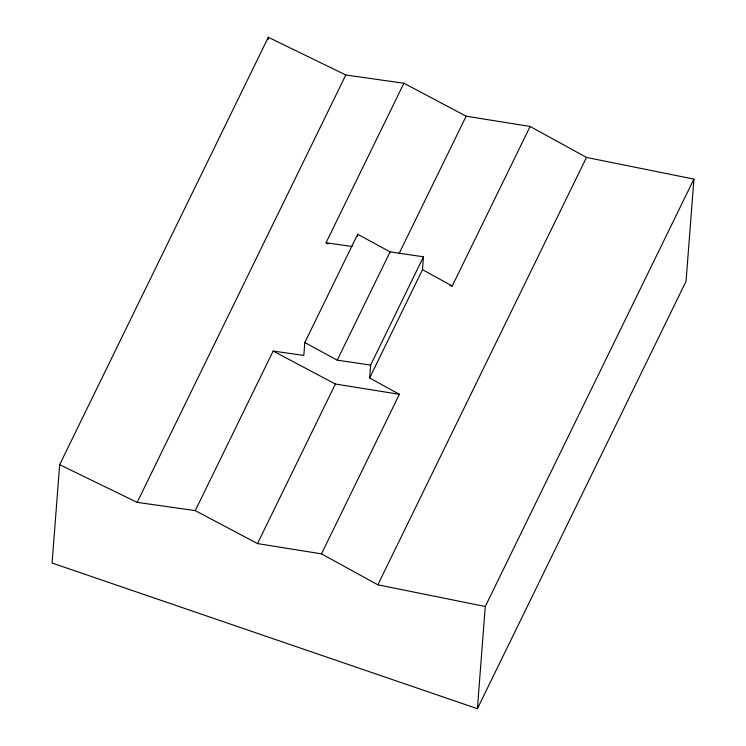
<?xml version="1.0" encoding="UTF-8"?>
<svg xmlns="http://www.w3.org/2000/svg" width="746" height="746" viewBox="0 0 746 746"><rect width="100%" height="100%" fill="white"/><g stroke="black" fill="none" stroke-linecap="round" stroke-linejoin="round"><path stroke-width="1.12" d="M59.661 464.683L52.089 563.025L477.403 708.7L686.05 281.317L693.911 179.105L586.487 157.425L530.126 126.466L466.147 116.199L403.912 83.235L345.808 74.982L268.299 37.3L59.661 464.683L137.161 502.366L195.266 510.618L257.501 543.582L321.479 553.858L377.84 584.808L485.264 606.498L693.911 179.105M268.122 39.613L268.299 37.3M321.479 553.858L399.371 394.298L369.634 377.97L422.497 269.688L423.486 256.792L390.093 251.887L357.679 234.244L304.816 342.526L303.818 355.422L273.157 351.068L195.266 510.618M357.511 236.398L357.679 234.244M369.634 377.97L370.622 365.074L423.486 256.792M477.403 708.7L485.264 606.498M137.161 502.366L345.808 74.982M328.053 243.867L326.021 242.786L403.912 83.235M304.816 342.526L337.229 360.169L390.093 251.887M257.501 543.582L335.392 384.031L399.371 394.298M398.942 253.854L466.147 116.199M449.95 285.653L452.235 286.016L530.126 126.466M377.84 584.808L586.487 157.425M326.021 242.786L352.14 246.497M337.229 360.169L370.622 365.074M273.157 351.068L335.392 384.031M422.497 269.688L452.235 286.016"/></g></svg>
